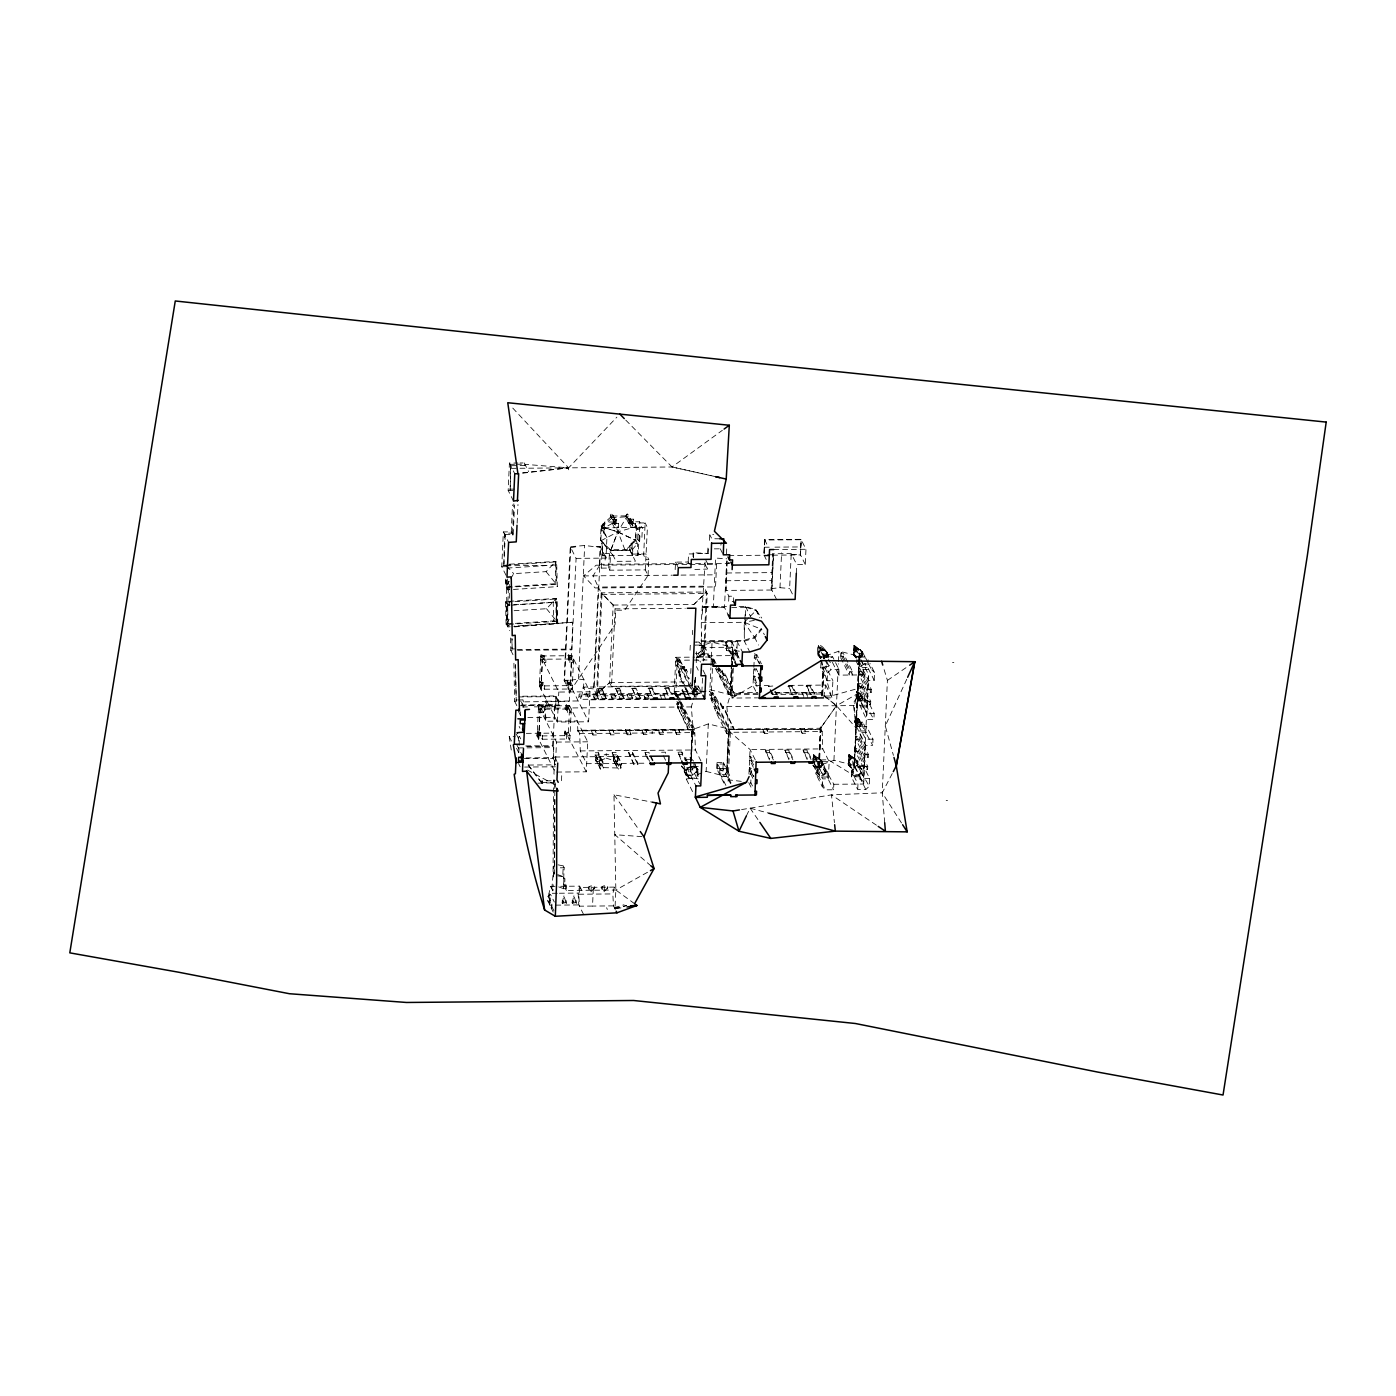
<?xml version="1.0" encoding="UTF-8"?>
<svg xmlns="http://www.w3.org/2000/svg" width="1396" height="1396" viewBox="0 0 1396 1396"><rect width="100%" height="100%" fill="white"/><g stroke="black" fill="none" stroke-linecap="round" stroke-linejoin="round"><path stroke-width="0.75" stroke-dasharray="5 3.75" d="M821.895 656.591L820.656 658.319C815.997 653.188 815.596 635.791 827.043 652.403L826.851 655.841L824.216 658.301L821.895 656.591L820.656 658.319L818.213 655.911L817.724 653.014L822.244 648.826L827.043 652.403L825.804 652.962L826.886 655.841L824.582 655.509L824.233 658.301L818.265 646.191M857.406 656.853L859.779 658.005L860.128 655.213L862.431 655.544L861.349 652.665L862.588 652.106L854.02 645.458L853.776 655.614L856.202 658.022L857.441 656.295L859.779 658.005L862.431 655.544L862.588 652.106L860.791 649.716L854.684 649.768C852.904 653.729 854.09 655.527 856.202 658.022L857.441 656.295M554.805 788.618L554.858 780.085L553.584 780.102L553.06 874.838L551.804 888.763L553.078 888.763L553.2 884.767M527.461 770.069L555.067 784.831L553.915 780.765M554.788 790.747L554.544 867.858L554.91 829.8M555.154 787.152L555.172 782.894M596.773 694.597L598.43 699.274L593.632 688.141L598.291 587.07L703.567 586.18L707.231 593.527L704.177 659.924L701.158 653.904L701.385 633.348M859.046 700.844L856.114 694.318L856.586 691.666L861.053 700.792L862.431 699.483L860.721 694.283L856.586 691.666L856.062 696.255L859.081 700.862L856.01 694.44M860.721 694.283L862.327 699.553L859.133 700.879L856.586 691.666L860.721 694.283L862.484 699.571L856.586 691.666L856.062 696.255L857.72 699.623L857.668 697.808M554.91 799.542L554.544 873.564M689.99 564.42L716.584 564.193L715.537 586.931L595.097 587.943L583.563 575.92L596.144 565.206L687.844 564.438M738.467 657.045L736.739 653.607L737.28 641.724L701.717 642.02M764.781 540.008L764.083 555.224L764.781 540.008L801.182 539.711L800.484 554.927L727.56 555.556M800.484 554.927L801.182 539.711M819.295 655.562L818.231 655.911L819.138 650.065L825.245 650.013L827.043 652.403L825.804 652.962M524.338 758.604L553.27 758.36L553.584 747.628L516.38 747.942M716.654 768.515L716.916 762.443L720.929 770.47L720.72 775.059L726.077 785.756M813.013 759.337L813.694 754.887L822.436 761.378L822.261 765.165L819.347 767.87L815.404 767.905L812.751 765.252M848.751 754.8L854.893 767.573L850.967 767.608L848.297 764.956L848.96 754.59L857.982 761.082L857.807 764.868L853.026 769.58L852.869 773.035L855.277 775.443L858.872 775.391M690.479 772.075L692.015 729.846L690.479 772.075L693.166 729.323L691.317 706.934L694.737 695.086L695.592 676.537M692.73 729.846L577.595 730.806L692.73 729.846L690.165 771.43M729.393 730.283L726.775 771.761L728.311 729.55L820.447 729.497M727.49 771.761L729.026 729.532M812.838 763.28L813.187 755.096M818.388 766.91L820.953 725.309L819.417 767.538L818.388 766.91L823.326 775.705L825.961 773.244L826.118 769.807L821.982 761.553L819.574 759.145L815.997 759.162L813.345 761.623L817.48 769.877L817.323 773.332L819.731 775.74L823.308 775.705L819.173 767.451L815.596 767.468L819.731 775.74M819.103 766.893L820.953 725.309M848.297 764.956L848.733 755.079M506.102 575.414L501.757 566.724L503.345 531.928L511.268 531.859L512.925 535.192M505.282 534.563L503.799 566.863L504.584 533.167L512.506 533.098L513.205 534.494L505.282 534.563L504.584 533.167M513.501 501.077L508.161 490.415L509.418 463.071L517.899 463.001M510.657 464.31L510.203 490.537L510.657 464.31L514.531 464.275M511.268 531.859L512.506 504.881M506.382 579.776L507.202 625.687L508.58 581.137M512.506 533.098L513.85 503.764M513.205 534.494L514.548 505.16M517.131 523.168L517.986 504.497M511.355 465.706L524.913 465.583L524.268 462.949L520.027 462.983M524.913 465.583L524.966 464.345L568.643 467.835L616.875 417.142M518.509 740.997L518.719 736.756M518.771 752.706L518.946 749.041M519.103 745.481L519.521 736.32M520.499 715.433L520.656 711.768M517.654 699.954L523.046 699.92L523.36 701.874L569.359 701.246L576.094 558.365L570.266 546.726L584.662 545.504L600.577 547.389M523.36 701.874L523.046 699.92M567.561 712.466L567.718 709.046L566.061 705.748L569.463 709.151L565.904 709.168L566.27 704.474L571.104 712.449L567.561 712.466L565.904 709.168L566.27 704.474L569.62 705.73L587.699 741.817L586.303 771.814L555.137 772.075L537.059 735.989L538.647 704.701L541.997 705.957L543.655 709.255L543.498 712.675L539.938 712.693L538.28 709.412L538.647 704.701L543.498 712.675M589.985 691.753L588.606 721.784L557.44 722.046L539.362 685.96L540.95 654.672L544.3 655.928L545.941 659.226L545.784 662.646L542.241 662.681L540.584 659.383L540.95 654.672L545.784 662.646M538.699 739.234L540.077 709.238L571.261 709.011L569.882 739.008L538.716 739.269L540.095 709.273M541.002 689.223L542.381 659.226L573.564 658.999L572.186 688.996L541.002 689.258L542.398 659.261M586.303 771.814L565.048 731.05L564.682 735.744L568.399 732.289L564.839 732.324L566.479 735.622L566.322 739.042L564.682 735.744L565.048 731.05L568.399 732.289L570.039 735.587L537.059 735.989L537.425 731.277L540.618 735.954L537.216 732.551L540.775 732.534L540.618 735.954L542.259 739.252L542.416 735.814L540.775 732.534L537.425 731.277L538.873 735.849M541.84 709.377L541.997 705.957L538.28 709.412L541.84 709.377L538.437 705.975L569.62 705.73L568.242 735.727L564.839 732.324M567.038 686.099L567.352 681.021L570.702 682.278L572.343 685.576L539.362 685.96L539.729 681.248L542.922 685.925L539.519 682.539L543.079 682.504L542.922 685.925L544.562 689.223L544.719 685.802L543.079 682.504L539.729 681.248L541.159 685.82M544.143 659.348L544.3 655.928L540.584 659.383L544.143 659.348L540.741 655.963L571.924 655.701L589.985 691.788L558.819 692.05L540.741 655.963M541.98 780.87L542.172 783.156L541.98 780.87L555.189 780.748M545.417 719.917L543.951 706.062L546.342 699.902M552.973 745.761L554.823 705.434L518.056 705.73M554.805 706.027L554.229 718.608L553.915 717.317L527.06 717.544M553.27 758.36L553.776 747.366M555.608 707.632L556.114 696.639L518.911 696.936M548.017 896.267L551.874 903.962L551.664 908.569L547.808 900.874L548.017 896.267L550.478 894.347L554.334 902.043M647.447 756.266L554.718 757.033L553.95 773.82L554.962 775.844M568.556 469.789L568.643 467.869L510.727 405.904M555.608 761.326L556.498 742.044L538.437 705.975M557.423 722.011L558.801 692.015M553.933 910.785L550.094 903.09L550.478 894.347M553.322 876.932L553.828 865.956L554.107 874.507M569.952 691.927L564.124 680.288L570.266 546.726M570.702 547.564L564.542 681.143L578.52 679.067L583.929 679.678L583.563 687.774L594.068 688.978L600.577 547.319M561.489 780.696L561.803 773.768M569.847 662.454L570.004 659.017L568.364 655.736L571.767 659.121L568.207 659.156L568.573 654.445L573.407 662.419L569.847 662.454L568.207 659.156L568.573 654.445L571.924 655.701L570.545 685.698L588.606 721.784M568.626 689.013L568.783 685.593L567.142 682.295L570.702 682.278L566.985 685.733L567.352 681.021L570.545 685.698L567.142 682.295M517.567 650.292L571.802 649.838L572.657 622.215L514.077 626.158M557.981 864.839L563.234 865.886L562.728 876.863L564.944 878.73L564.612 885.779L566.619 885.762L566.41 890.456L615.845 890.037L648.599 871.662M563.67 878.747L564.176 867.771L563.234 865.886M566.41 890.456L565.607 888.851L563.443 888.589L563.984 876.845L557.632 874.594M563.6 888.868L563.81 884.174L565.816 884.157L566.619 885.762M565.607 888.851L565.816 884.157M578.52 679.067L584.662 545.504M577.979 731.539L577.263 720.982L546.08 721.226M692.259 686.937L696.098 694.58L696.325 689.607L694.475 685.925L701.595 693.062L579.288 694.021L578.188 700.966L546.988 701.211L544.998 708.156L546.133 721.243M569.795 691.753L615.095 624.413L615.758 610.226L624.693 610.157L648.058 575.431L645.284 569.9L609.773 570.196L608.708 568.067L601.24 568.12L599.338 564.316L600.158 546.482L593.666 546.534M613.21 555.643L600.402 539.886L601.1 525.926L602.531 528.857L614.781 521.982L604.52 522.069L602.531 528.857M625.391 516.729L627.223 514.025L625.478 516.677L628.601 523.134L630.783 524.058L631.952 521.738L628.741 515.333L627.223 514.025L626.263 515.944L636.506 526.554L635.878 540.496L630.224 545.731L630.015 550.408L610.68 550.565L600.821 540.741L601.536 526.781L617.817 531.893L610.68 550.565L630.015 550.408L632.562 555.468L632.772 550.827L629.805 544.894L635.442 539.659L636.087 525.646L626.246 515.874L611.727 516.049L617.625 527.688M576.094 558.365L605.986 558.103L606.928 537.635L602.182 530.061L602.444 524.53L604.52 522.069M601.24 568.12L601.903 553.601L609.371 553.531L610.436 555.678L609.773 570.196M596.546 693.934L601.187 592.864L613.158 605.061L615.06 608.865L611.5 686.553L609.598 682.539L596.546 693.934L609.598 682.749L613.158 605.061L601.414 592.864L706.463 591.991L703.287 661.023M603.822 533.324L604.084 527.81L602.444 524.53M606.928 537.635L604.224 532.242L604.677 522.383M597.314 695.47L601.955 594.399L598.291 587.07M588.85 889.095L588.955 886.722L591.311 885.779L594.888 887.28L591.032 891.852L588.85 889.095L588.955 886.722M595.97 757.278L595.638 760.803L598.727 762.286L600.28 760.768L600.297 756.58L606.265 754.032L614.118 756.458L613.716 760.645L617.398 767.975L620.121 769.091L621.499 763.368L616.09 752.584L612.198 752.619L612.582 754.904L617.538 764.781L621.429 764.764L616.09 752.584M605.131 560.058L605.288 556.725M617.398 767.975L603.596 767.643L600.734 769.266L596.022 760.803L596.162 757.644M591.032 891.852L591.311 885.779M634.587 903.718L615.845 890.037L614.362 887.106L580.317 887.402L578.764 894.225L579.462 906.178L592.532 906.074L593.387 887.28M603.578 768.097L599.896 760.768L600.053 757.609M608.708 568.067L609.371 553.531M599.687 768.132L599.896 763.542L594.487 752.758L598.378 752.741L603.787 763.507L603.718 764.903L599.826 764.938L594.487 752.758M597.942 688.437L602.828 699.71L597.436 688.943L601.833 688.403L606.719 699.675L601.327 688.909L597.436 688.943M603.229 692.748L603.299 691.352M594.487 889.043L594.591 886.687M612.547 519.347L614.641 523.535L614.449 527.705L612.163 523.151L612.547 519.347L616.439 519.312L618.533 523.5L618.341 527.671L616.055 523.116L616.439 519.312M600.106 760.68L606.091 758.133L606.265 754.032M601.973 888.973L602.077 886.617L604.416 885.657L608.01 887.158L604.136 891.747L601.973 888.973L602.077 886.617M604.136 891.747L604.416 885.657M617.573 757.086L617.992 760.611L616.439 762.146L613.35 760.663L613.682 757.121M607.592 888.938L607.714 886.565M607.33 909.459L606.614 907.732M617.538 764.781L612.198 752.619M621.29 767.94L617.608 760.611L617.817 756.074M615.653 688.28L620.539 699.571L615.653 688.28L619.545 688.263L624.431 699.536L619.039 688.752L615.147 688.786M620.766 692.241L620.819 690.846L616.927 690.88M630.015 550.408L629.805 544.894M629.474 519.207L631.568 523.395L631.376 527.566L629.09 523.011L629.474 519.207L633.365 519.172L635.459 523.36L635.267 527.548L632.981 522.976L633.365 519.172M620.976 907.906L614.973 908.813L615.845 890.037L613.978 794.76L652.351 802.194M627.083 733.162L625.443 729.881L627.17 734.75L631.062 734.715L629.317 729.846L631.062 734.715M627.013 695.644L627.066 694.388L628.654 698.925M637.693 539.571L637.885 533.865L639.892 536.029L639.63 541.596L637.623 539.432L639.63 541.596M601.903 553.601L602.967 555.73L637.972 555.434L640.101 522.959L639.508 521.772L629.264 521.86L626.246 515.874L630.783 524.058M641.916 537.338L642.369 527.479M634.011 764.676L628.671 752.514L632.562 752.479L637.955 763.263L637.902 764.642L634.011 764.676L628.671 752.514M632.126 688.176L637.012 699.466L632.126 688.176L636.018 688.158L640.886 699.431L635.494 688.647L631.603 688.682M632.632 554.09L646.016 553.968L648.878 559.674L645.929 559.691L643.661 555.172L645.144 522.924L640.101 522.959M645.284 569.9L647.412 527.444L645.144 522.924L639.176 529.119M648.058 575.431L648.791 559.499M652.106 733.703L652.211 731.417M661.599 698.785L659.942 694.109M663.833 694.074L665.473 698.75M675.175 569.655L675.524 562.117L688.176 562.012L690.95 567.544M687.827 727.316L687.984 729.323L677.706 707.109L687.827 727.316L692.992 727.281L675.769 692.905L674.39 692.905L674.32 694.458L700.809 694.231M678.613 700.251L674.233 691.526L675.821 657.289L694.65 657.132M676.798 665.403L677.706 663.85L676.798 665.403L680.131 672.052L678.316 672.069L678.386 670.534L680.201 670.516L680.131 672.052M677.339 658.895L679.137 662.489L680.742 662.472L678.945 658.877L677.339 658.895L675.647 695.801L677.252 695.784L677.322 694.458L680.184 700.181M676.397 693.969L676.327 695.243L682.47 695.191M676.798 704.736L676.868 703.2L678.7 703.183L678.613 704.718L676.798 704.736L678.753 708.645L677.636 708.662M678.945 658.877L691.317 685.017M679.137 662.489L680.777 661.669L684.11 668.318L682.504 668.335L679.171 661.687M679.154 675.996L679.224 674.46L680.341 674.442L680.271 675.996L679.154 675.996L683.743 685.174M678.753 708.645L676.868 703.2M680.218 695.208L680.271 693.934M681.143 702.101L694.527 728.834L694.301 733.807L692.94 734.279L682.592 713.618L678.247 701.874M682.504 668.335L682.592 666.573L684.197 666.573L686.151 670.481L684.546 670.499L682.592 666.573M688.176 562.012L688.56 553.95L693.725 553.898L693.131 552.729L708.138 553.462L693.568 553.584L693.376 557.475L693.638 553.566M694.301 733.807L684.18 713.6L679.852 701.856M684.11 668.318L684.197 666.573M684.546 670.499L686.204 669.399L688.961 674.914M686.151 670.481L686.204 669.399M690.06 650.239L690.27 645.458L692.102 643.8M692.538 791.602L686.221 778.968L686.204 770.086L686.745 767.538L694.754 766.683L698.087 769.981L694.423 762.67M690.741 673.448L691.037 666.974M692.521 634.604L692.713 630.294M694.091 693.829L694.842 677.235M696.238 662.699L696.395 651.705M702.275 614.17L702.607 606.806L728.346 606.597M701.281 622.651L744.173 622.302L761.675 629.352L754.87 637.885L744.365 641.2L701.473 641.567L701.281 622.651L705.277 558.993L707.667 563.74L707.423 569.062L693.009 569.498M698.017 771.569L697.965 776.525L697.319 768.463L694.527 766.177L690.392 766.666M721.47 776.577L726.548 776.525L728.729 728.991L726.88 706.638L730.317 694.789L732.499 647.273L712.065 642.16L702.991 645.406L702.694 651.6L699.588 655.998L696.482 657.115L698.349 660.832M707.702 552.607L707.912 548.052M702.502 678.229L701.804 693.271L694.632 686.274M708.138 553.462L708.348 548.907M709.482 540.374L709.744 534.633L713.722 534.598M702.607 606.806L713.339 606.719L715.572 558.051L726.723 558.801M697.04 774.658L706.132 771.412L708.313 723.896L728.747 729.026L820.516 728.258L836.448 705.713L857.65 693.707L854.247 705.573L856.08 727.927L836.448 705.713L822.07 694.004L770.871 694.458M712.449 668.475L711.21 695.47L718.137 713.286L728.503 733.964L726.653 733.493L716.549 713.304L709.622 695.487L709.674 694.161L712.675 694.161L718.643 704.404L720.476 704.404L722.43 708.313L723.547 708.295L733.912 728.974L723.617 706.76L722.5 706.777L720.545 702.851L718.713 702.869L715.38 696.22L712.745 692.625L711.367 692.625L728.572 727.002L733.738 726.967M755.271 759.895L750.071 749.512L730.387 732.289L709.814 691.229L710.896 667.689M710.983 665.909L712.065 642.16M712.553 666.328L712.92 658.615L711.332 658.633L713.129 662.228M712.675 694.161L712.745 692.625M714.159 661.442L714.229 659.907L675.908 660.256L677.706 663.85M714.473 697.756L714.543 696.22M715.31 697.756L715.38 696.22M718.643 704.404L718.713 702.869M723.931 675.594L722.029 670.132L718.539 670.237L718.591 669.155L720.196 669.138L720.127 671.703L721.959 671.685L723.931 675.594L725.048 675.594L735.151 695.784L729.986 695.836L716.602 669.103M726.496 553.915L726.74 548.75L728.258 551.769M726.618 560.93L724.489 607.469L728.084 614.659M720.476 704.404L720.545 702.851M721.959 671.685L722.029 670.132M722.43 708.313L722.5 706.777M732.324 666.555L732.987 652.037L726.461 650.414L725.693 642.265L731.993 642.212L739.409 657.01M707.667 563.74L729.113 563.565L729.305 559.063M725.048 675.594L725.117 674.041L724 674.059M723.547 708.295L723.617 706.76M726.461 650.414L726.67 645.807L733.86 660.186M728.869 596.232L728.642 601.449L733.511 601.414L733.755 596.197L728.869 596.232L725.955 590.403L726.74 562.85M716.968 762.495L723.215 762.39L722.936 768.463L730.544 783.645M726.653 733.493L726.88 728.538L709.674 694.161M718.469 668.37L728.712 689.362L728.485 694.336L715.084 667.602M732.987 652.037L731.958 651.409L733.93 655.16L735.238 655.3L731.713 648.285L731.993 642.212M732.237 668.632L731.085 693.515L731.853 668.824M728.119 781.271L730.387 732.289L822.157 731.539L822.768 748.902L829.154 761.658L828.369 778.828L822.61 778.881L816.224 766.107L821.947 766.072L828.369 778.863M733.336 668.021L731.958 698.07L757.574 697.86M733.738 659.436L734.209 649.088M723.215 762.39L729.707 775.373L729.497 779.963L731.364 783.68M735.238 655.3L735.448 650.711L739.165 658.144M744.277 632.981L745.935 607.295L728.764 607.435M744.906 619.562L745.167 613.821M748.937 774.047L750.071 749.512L822.768 748.902M753.753 669.33L753.002 685.68L757.33 694.336M753.857 667.271L754.416 655.003M752.828 778.305L749.303 771.255L749.478 767.521L751.432 768.533L751.257 772.267L754.102 777.921M753.334 767.311L749.809 760.262L749.984 756.527L751.938 757.539L753.823 761.309M757.051 686.57L753.526 679.52L753.7 675.786L755.655 676.798M750.734 783.662L750.908 779.928M753.665 765.043L751.763 761.274L751.938 757.539M759.354 663.798L756.51 658.144L756.684 654.41L761.413 663.833M776.612 599.565L771.133 588.606L772.738 553.758L791.235 553.601L796.715 564.56L805.283 564.49L805.981 549.274L800.99 539.327L764.589 539.624L763.891 554.84L766.195 559.447M771.831 590.019L773.436 555.172L771.831 590.019L725.955 590.403L727.351 560.058L729.113 563.565M771.133 588.606L779.98 587.716L781.586 552.868M792.37 593.928L789.63 588.449L791.235 553.601M796.313 573.267L796.715 564.56M805.283 564.49L800.292 554.526L800.99 539.327M818.213 655.911L818.283 645.947M822.261 765.165L813.694 754.887M824.582 655.509L826.886 655.841L818.737 645.755L824.617 649.978L828.718 658.231M825.682 697.878L832.086 697.826L832.889 680.672L827.13 680.725L820.743 667.951L821.005 662.123M820.848 657.429L818.37 652.473L822.244 648.826M833.831 784.273L863.688 784.029L854.352 765.392L833.936 760.297L822.471 764.38L833.831 784.273L833.534 789.787L825.455 789.839L822.261 786.646L815.857 773.89L818.073 767.259L821.982 766.072M818.702 767.538L820.237 725.309M821.982 696.203L823.308 667.096M823.71 658.877L823.57 654.096L824.6 654.724L824.408 658.86M822.785 694.126L824.041 667.166M825.961 773.244L821.825 765.008L821.982 761.553M827.409 656.94L827.479 655.23L838.961 651.147L859.378 656.242M822.261 786.646L822.61 778.881M827.13 680.725L827.479 672.942L824.757 667.463M825.647 770.801L825.56 772.529L822.925 774.989L819.347 775.007L816.922 772.599M827.409 771.517L827.147 777.014L833.534 789.787M833.936 760.297L838.385 663.728M838.473 661.634L838.961 651.147M866.846 715.415L868.713 674.879L838.856 675.123L839.066 669.626L832.679 656.853L824.6 656.923L829.207 658.057L832.679 656.853M840.27 656.905L841.387 652.578L840.409 653.782L849.483 671.895L849.344 675.036L840.27 656.905L841.387 652.578L843.568 653.747L852.642 671.877L852.502 675.001L843.428 656.888L843.568 653.747M848.733 764.781L848.89 761.326L851.525 758.883L855.12 758.848L861.664 769.51L861.507 772.965L858.854 775.408L854.736 767.137L851.159 767.189L848.733 764.781L852.869 773.035M853.829 645.65L853.759 655.614L854.841 655.265M857.807 764.868L849.257 754.59M853.951 652.176L853.776 655.614L853.288 652.735L857.79 648.529L860.163 649.681L857.772 649.088L853.951 652.176L856.394 657.132M860.128 655.213L862.431 655.544L854.282 645.458M851.577 771.325L851.333 776.822L857.72 789.578L865.799 789.508L869.307 786.262L869.656 778.479L863.269 765.723L857.545 765.776L861.332 768.777L861.175 772.232L858.523 774.693L854.945 774.71L852.537 772.302L852.607 770.575L851.577 771.325L857.964 784.081L857.72 789.578M867.684 662.053L864.944 656.591L856.847 656.661L856.603 662.158L862.99 674.914L863.252 669.417L858.68 660.308M858.784 661.53L859.884 653.084L854.23 767.905L858.68 663.641M854.23 767.905L859.168 653.084M861.507 772.965L857.371 764.711L857.528 761.256M859.762 726.566L861.14 725.274L858.313 718.8L861.332 723.529L859.57 720.074L855.399 717.387L854.858 721.907L858.034 723.145L859.762 726.566L861.227 723.46L858.313 718.8L855.399 717.387L854.753 721.784L856.411 725.274L854.98 719.987L858.313 718.8L861.384 723.425L859.796 726.548L855.399 717.387L854.753 721.784M861.175 756.562L861.315 753.508M861.716 744.504L861.856 741.468M864.159 691.648L864.299 688.594M864.7 679.59L864.839 676.554M864.979 726.601L864.77 730.963L872.709 745.324L865.468 745.394L859.081 732.638L858.749 731.015L864.77 730.963L862.554 726.548L862.763 722.186L864.979 726.601L866.602 726.426L872.989 739.182L872.709 745.324M868.138 659.785L867.789 667.567L874.175 680.323L868.452 680.375L862.065 667.62L861.768 665.543L866.201 663.065M868.347 676.484L863.513 781.359L828.194 759.756L815.473 760.087M863.688 784.029L865.555 743.492M867.614 769.44L867.754 766.387L858.68 748.256L854.753 748.622L855.277 751.327L864.351 769.458L867.614 769.44L858.54 751.31L858.68 748.256L854.753 748.622M868.172 757.382L868.312 754.329L859.238 736.216L855.312 736.565L855.835 739.287L864.909 757.4L868.172 757.382L859.098 739.252L859.238 736.216L855.312 736.565M870.598 704.509L870.738 701.473L861.664 683.342L857.737 683.708L858.261 686.413L867.335 704.544L870.598 704.509L861.524 686.396L861.664 683.342M871.156 692.468L871.296 689.415L862.222 671.284L858.296 671.65L858.819 674.373L867.893 692.486L871.156 692.468L862.082 674.338L862.222 671.284M874.175 680.323L874.524 672.54L869.97 663.432M857.929 696.499L857.72 700.862L866.654 719.655L873.896 719.603L874.175 713.443L867.789 700.687L860.128 700.914M884.698 822.698L882.237 792.806L887.402 680.41L883.354 667.026M953.852 662.489L952.543 662.454M693.707 693.079L694.021 686.553M695.156 677.828L694.807 693.812L579.672 694.772M695.784 653.52L698.297 653.503L699.85 656.504L703.462 653.136L701.944 650.117L702.171 645.371L698.838 642.073L695.557 642.09L698.82 642.038L703.689 648.39L703.462 653.119L699.815 656.504L696.552 656.521M758.115 693.289L730.37 693.515L731.347 664.461M731.452 662.297L731.958 651.409M731.958 666.642L732.673 651.409M821.616 695.452L822.959 667.148M823.378 658.441L823.57 654.096M822.331 695.452L823.675 667.148M824.076 658.441L824.286 654.078M859.587 659.418L853.916 767.277M859.692 657.307L859.884 653.084M562.117 902.95L563.914 895.918L566.357 903.526L562.117 902.95L563.618 901.956L563.914 895.918M566.357 903.526L566.165 900.577M572.098 902.863L573.896 895.831L576.339 903.456L572.098 902.863L573.599 901.886L573.896 895.831M576.339 903.456L576.147 900.49M693.009 556.62L693.219 552.729M556.114 696.639L555.451 706.69L530.672 706.882M819.347 775.007L819.068 777.083L825.455 789.839M594.696 698.227L594.539 699.309L592.881 694.632L594.696 698.227L598.57 698.192M612.408 698.087L612.251 699.169L610.593 694.493L612.408 698.087L616.282 698.052L616.142 699.134L614.484 694.458L616.282 698.052M632.754 697.948L632.597 699.03L630.957 694.353L632.754 697.948L628.863 697.983M645.301 697.843L645.161 698.925L643.504 694.248L645.301 697.843L649.192 697.808L649.035 698.89L647.395 694.213L649.192 697.808M649.192 698.75L581.242 699.326L583.214 687.094L678.805 686.291M696.709 696.325L698.349 686.134L694.004 686.169M823.727 697.302L825.699 685.07L787.222 685.401M722.535 553.322L720.266 548.803L721.296 542.608M629.264 521.86L638.024 529.555L639.508 521.772M700.338 645.057L695.435 645.109L704.23 645.825L703.689 648.39L702.171 645.371L701.944 650.135L698.297 653.503L701.944 650.117M563.443 888.589L557.091 886.32L550.6 886.373L549.012 893.318L549.745 905.184L554.387 914.432M583.615 914.502L578.834 904.922L578.101 893.074L579.689 886.146L559.133 886.303M615.27 909.407L613.507 905.882L612.809 893.929L614.362 887.106M735.151 695.784L725.117 674.041M547.058 701.228L545.051 708.156L691.317 706.934M824.233 658.301L824.966 655.893M860.529 655.614L859.779 658.005L853.811 645.894M610.314 515.473L611.256 517.776L611.029 514.147L612.582 514.513L616.753 523.238L614.467 524.198L610.314 515.473L611.029 514.147L613.525 516.817L612.582 514.513M610.663 550.565L617.817 531.893L626.717 516.782L627.572 517.654L628.741 515.333M906.754 679.224L885.308 725.937L893.405 755.358M749.984 774.745L751.746 770.993M746.406 815.857L750.123 808.179L768.83 813.205M628.601 523.134L629.753 520.83L626.542 514.409M901.502 822.977L882.237 792.806L892.271 773.559M853.41 772.843L851.333 776.822L859.413 776.752L862.903 773.506L863.269 765.723L859.796 766.91M856.516 697.686L853.2 703.479L855.469 720.441M509.348 564.228L555.905 561.401L556.463 584.331L505.684 587.419L509.68 580.527M510.692 578.799L513.693 573.634L546.098 571.645L555.905 561.401M506.085 624.483L505.526 601.554L556.306 598.465L556.864 621.395L506.085 624.483L509.086 619.318M599.739 565.206L593.073 575.902L598.71 587.908M701.054 640.712L743.946 640.363L754.451 637.03L761.239 628.497L764.362 634.744M632.283 549.85L637.379 543.498L635.442 539.659M514.112 610.698L546.517 608.726L556.306 598.465M599.896 760.768L596.86 761.937L600.734 769.266M613.35 760.663L614.572 761.78L617.608 760.611M748.657 617.852L744.173 622.302L744.365 641.2M750.158 616.369L756.143 610.453L760.942 617.189M613.158 605.061L693.917 604.398L706.463 591.991M859.43 693.044L862.484 697.721L859.43 693.044L857.545 693.062L856.149 694.353L857.545 693.062L859.203 696.499L857.79 697.756L859.255 696.482L856.586 691.666L860.669 696.081L859.29 697.389L856.062 696.255M616.264 761.78L617.992 760.611M651.653 695.731L648.564 688.054L652.456 688.019L655.754 694.597M648.058 688.542L652.456 688.019M668.091 695.592L665.002 687.914L668.893 687.879L672.191 694.458M664.496 688.403L668.893 687.879M693.917 604.398L706.463 592.218M860.669 696.081L859.29 697.389L861.018 700.809M611.256 517.776L626.717 516.782M601.048 526.048L611.797 516.049M601.467 526.903L613.525 516.817M539.362 685.96L543.079 682.504M568.207 659.156L571.924 655.701M537.059 735.989L540.775 732.534M565.904 709.168L569.62 705.73M827.043 652.403L825.245 650.013M824.757 666.59L828.351 666.555L830.986 664.095L828.509 659.139M827.479 672.942L830.986 669.696L839.066 669.626M857.877 663.868L860.302 666.293L863.88 666.258L866.532 663.798M812.926 761.466L815.822 758.761L819.766 758.726M854.841 722.692L855.818 721.784M854.98 719.987L856.62 723.46L860.023 722.221M819.19 767.451L821.825 765.008M817.48 769.877L820.115 767.416L823.71 767.399L826.118 769.807M848.471 761.169L851.385 758.464L855.312 758.429M854.736 767.154L857.371 764.711M601.519 526.85L617.817 531.893L635.878 540.496L625.164 550.443L612.233 516.904M694.178 767.381L690.531 770.767L685.611 770.801L682.295 767.486M682.504 762.792L684.668 767.119L684.476 771.866L685.942 774.85L689.275 778.165L694.213 778.13L697.878 774.745L693.393 765.793L689.746 769.196L694.213 778.13L698.105 778.881M858.034 723.145L859.447 721.872L855.399 717.387L857.825 726.566L854.858 721.907L856.149 723.163M857.859 697.738L859.273 696.482M857.825 698.681L857.092 697.232L863.95 696.447L866.148 700.862L865.956 705.224L873.896 719.603M862.763 722.186L856.743 722.221L856.533 726.601L866.602 726.426L866.323 732.568L859.081 732.638M856.638 723.425L858.104 722.203L855.399 717.387L859.57 720.074M792.09 694.772L788.408 685.89L792.3 685.855L796.837 694.911M787.85 686.291L792.3 685.855M810.291 694.615L806.609 685.733L810.5 685.698L815.02 694.754M806.05 686.151L810.5 685.698M511.233 468.341L672.034 466.979L722.36 430.317M887.402 680.41L907.941 666.381M864.944 656.591L858.697 657.813L856.847 656.661M600.891 540.775L617.817 531.893M861.349 652.665L862.588 652.106L860.128 649.681L856.568 649.716L854.02 645.458L860.704 657.97M615.793 520.935L613.525 521.895L614.467 524.198M693.079 766.701L691.421 767.294L699.797 784.046M694.737 695.086L706.097 691.02M708.313 723.896L693.166 729.323L578.031 730.265L579.672 733.546L580.282 750.926L586.669 763.682L647.5 763.176M696.482 657.115L703.305 656.469M694.946 690.095L696.325 689.607M614.397 907.662L624.047 904.765M614.694 908.255L626.595 905.707M614.973 908.813L626.438 905.376M618.69 533.673L617.8 531.893L636.506 526.554M824.774 696.081L831.126 695.923L867.911 685.785M686.221 778.968L694.231 778.113M522.628 472.843L568.643 467.835L522.156 473.209M754.329 620.365L744.173 622.302L754.87 637.885M741.573 809.575L831.475 794.865L882.237 792.806M570.685 547.651L576.757 546.674M511.494 605.201L556.638 602.165L556.655 623.297M507.655 625.652L509.174 625.548L507.219 625.705L509.715 630.678M514.461 626.891L572.657 622.215M510.535 637.955L510.762 650.239L513.379 650.065M505.631 565.136L555.242 561.96L556.725 564.909L557.336 586.634L507.725 589.81L506.259 586.861L506.067 580.352M507.114 568.085L556.725 564.909M506.259 586.861L555.87 583.685L557.336 586.634M506.12 602.2L555.73 599.024L557.213 601.973L557.754 623.698L508.214 626.874L506.748 623.925L506.12 602.2L507.603 605.149L508.214 626.874M507.603 605.149L510.203 604.974M513.693 604.747L557.213 601.973M506.748 623.925L513.205 623.506M515.368 623.366L556.358 620.749L557.824 623.698M693.603 761.047L690.305 757.801L685.419 757.819L688.333 763.734M824.809 650.414L821.005 650.03L818.475 645.755L830.986 669.696M516.468 464.257L524.215 464.205M509.505 489.141L514.531 489.106M508.161 490.415L513.17 490.362M612.163 523.151L616.055 523.116M629.09 523.011L632.981 522.976M614.641 523.535L618.533 523.5M631.568 523.395L635.459 523.36M604.084 527.81L647.412 527.444M764.24 547.232L772.808 547.162M774.937 547.145L800.641 546.935M714.298 548.855L720.266 548.803M773.855 549.553L805.981 549.274M640.834 554.613L638.024 554.038L643.661 555.172M767.625 554.805L773.227 554.753M791.741 554.613L800.292 554.526M764.415 555.887L770.016 555.852M599.338 564.316L704.614 563.443L707.423 569.062M503.101 565.467L507.725 565.432M505.98 565.764L548.593 565.415M501.757 566.724L506.155 566.689M726.758 572.988L772.634 572.604M583.563 575.92L672.366 575.187M681.021 575.1L715.677 574.82M725.885 580.753L771.761 580.37M601.955 594.399L707.231 593.527M739.077 606.492L745.499 606.44L755.707 609.598L761.727 618.027M703.043 607.644L724.489 607.469L713.339 606.719M615.06 608.865L685.209 608.324M511.861 638.356L512.035 648.931L514.705 648.913M701.211 647.5L736.844 647.203M517.201 649.541L571.418 649.088M725.414 648.337L731.713 648.285M701.158 653.904L708.278 653.834L708.191 655.806L731.574 655.614L731.661 653.642L736.739 653.607M696.744 657.115L711.384 656.993L731.958 698.07L753.002 685.68L772.25 685.523M820.743 667.951L826.449 667.916L832.889 680.672M862.065 667.62L867.789 667.567L864.543 663.641M863.252 669.417L871.331 669.347L874.524 672.54M858.296 671.65L861.559 671.633M849.483 671.895L852.642 671.877M858.819 674.373L862.082 674.338M564.124 680.288L570.615 680.236M609.598 682.539L688.228 681.876M857.737 683.708L861 683.674M611.5 686.343L679.52 685.802M772.791 686.012L768.341 686.466L772.232 686.431M858.261 686.413L861.524 686.396M599.233 691.02L603.107 690.985M871.296 689.415L868.033 689.45L858.959 671.319M674.233 691.526L709.814 691.229M730.003 692.782L757.749 692.538M774.815 692.399L822.139 692.73L770.924 693.184M522.715 696.22L555.765 695.958L560.32 705.05L527.444 705.312M651.67 695.452L579.602 696.046L581.242 699.326M659.889 695.383L668.108 695.313M758.063 694.562L730.3 694.754L709.883 689.676M709.622 695.487L711.21 695.47M602.898 698.314L606.789 698.279M620.609 698.175L624.483 698.14M637.065 698.07L640.956 698.035M857.912 696.656L863.95 696.447M648.25 699.361L589.601 699.85L583.214 687.094M711.419 699.082L713.024 699.064M513.92 663.24L514.601 701.211L520.708 701.176M711.384 699.885L712.99 699.885M857.057 698.768L862.379 698.646L861.646 697.197M857.72 700.862L867.789 700.687L867.492 706.847L860.25 706.9M870.738 701.473L867.492 701.49L858.4 683.377M521.423 705.015L554.491 704.753L555.625 707.022M522.401 706.952L528.595 706.9M680.759 706.865L682.347 706.847M714.717 706.551L716.322 706.533M859.936 705.277L865.956 705.224L863.112 697.18M726.88 706.638L854.247 705.573M680.672 708.627L682.278 708.61M714.63 708.313L716.235 708.295M682.627 712.536L684.232 712.518M716.602 712.222L718.19 712.204M682.592 713.618L684.18 713.6M716.549 713.304L718.137 713.286M874.175 713.443L866.933 713.513L860.547 700.757M861.925 722.901L855.905 722.954L857.877 726.583L856.603 725.309M856.638 724.402L861.192 724.367L860.46 722.919M856.551 726.426L861.89 726.391M820.464 729.532L728.311 729.55M526.327 733.354L553.182 733.127L552.938 746.371L524.826 746.616M579.672 733.546L694.807 732.586L695.417 749.966L700.897 760.907M593.003 734.994L591.258 730.125L593.003 734.994L596.877 734.977L595.15 730.108L596.877 734.977M610.715 734.854L608.97 729.986L610.715 734.854L614.589 734.82L612.861 729.951L614.589 734.82M643.608 734.61L641.881 729.742L643.608 734.61L647.5 734.575L645.755 729.707L647.5 734.575M660.064 734.471L658.319 729.602L660.064 734.471L663.938 734.436L662.21 729.567L663.938 734.436M676.502 734.331L674.757 729.462L676.502 734.331L680.393 734.296L678.648 729.427L680.393 734.296M764.45 733.598L762.705 728.729L764.45 733.598L768.324 733.563L766.596 728.695L768.324 733.563M802.159 733.284L800.414 728.415L802.159 733.284L806.033 733.249L804.305 728.38L806.033 733.249M511.25 750.001L509.226 736.565L515.124 736.512M855.835 739.287L859.098 739.252M872.989 739.182L865.747 739.234L856.743 722.221M556.515 742.079L587.699 741.817M525.751 745.918L552.607 745.691L553.741 747.977M580.282 750.926L695.417 749.966M769.458 759.913L765.409 750.298L769.283 750.263L773.524 758.726M788.967 759.756L784.918 750.123L788.81 750.088L793.05 758.569M807.167 759.599L803.119 749.984L806.993 749.949L811.233 758.412M645.109 752.374L649 752.339L649.384 754.625L645.493 754.66L645.109 752.374L649.611 761.361M661.547 752.235L665.438 752.2L665.822 754.486M680.847 759.337L678.002 752.095L681.876 752.06L686.378 761.047M855.277 751.327L858.54 751.31M765.828 752.671L769.72 752.636L773.349 759.878M785.337 752.496L789.229 752.479L792.858 759.721M803.538 752.357L807.429 752.322L811.059 759.564M594.888 755.062L598.762 755.027L603.718 764.903M612.582 754.904L616.474 754.87M629.055 754.8L632.946 754.765L637.902 764.642M678.386 754.381L682.26 754.364L685.558 760.942M868.312 754.329L865.049 754.364L855.975 736.233M526.065 757.906L552.921 757.679L554.788 761.378M599.861 757.243L595.603 757.278M686.151 759.372L691.055 759.319M814.182 761.78L829.154 761.658M541.7 782.894L527.356 763.577L528.107 765.06L555.468 764.834L554.456 762.827M524.599 767.05L555.434 766.788M698.244 766.648L689.851 766.718L686.204 770.103L684.686 767.085L684.459 771.848L687.792 775.164L692.713 775.146L696.342 771.744L692.713 775.112L687.792 775.146L684.476 771.831M867.754 766.387L864.49 766.404L855.416 748.291M861.664 769.51L859.238 767.102L855.661 767.119L851.525 758.883M540.967 781.411L542.241 781.394M869.656 778.479L863.932 778.532L857.545 765.776M541.892 782.633L553.898 782.528M537.826 783.191L554.927 782.79L553.584 780.102M560.32 867.806L564.176 867.771M552.362 889.898L553.636 889.898M557.336 893.248L549.012 893.318L549.745 905.184L578.834 904.922M559.412 893.231L578.101 893.074M578.764 894.225L612.809 893.929M613.507 905.882L592.532 906.074M600.402 539.886L610.244 549.71L629.596 549.57M722.919 768.498L716.637 768.515L725.17 785.547M689.729 769.213L684.808 769.213L689.275 778.165M719.812 538.786L711.803 538.734L709.744 534.633M946.191 800.397L947.518 800.432M641.916 836.623L614.868 834.703L650.798 865.764M779.98 587.716L789.63 588.449M739.374 651.182L734.139 650.553L737.908 658.074M729.707 775.373L728.398 775.216L726.758 771.936L720.929 770.47M741.293 781.359L728.189 779.806L730.073 783.575M557.475 875.816L563.984 876.845L564.944 878.73M639.892 536.029L637.885 533.865M625.774 420.126L672.034 466.979L715.572 476.664M672.034 466.979L713.722 476.28M822.227 649.384L824.617 649.978M728.712 689.362L730.544 689.816L720.196 669.138M706.132 771.412L726.548 776.525M745.935 607.295L756.143 610.453M606.091 758.133L613.926 760.576L617.416 767.538M573.599 901.886L576.042 902.828M563.618 901.956L566.061 902.915M629.753 520.83L631.952 521.738M617.817 531.893L635.861 540.549M756.51 658.144L754.555 657.132L757.208 662.419M755.986 669.539L754.032 668.527L755.794 672.034M753.526 679.52L755.48 680.533L757.365 684.302M749.809 760.262L751.763 761.274M749.303 771.255L751.257 772.267M841.247 655.719L843.428 656.888M818.073 767.259L816.224 766.107L815.857 773.89L819.068 777.083L827.147 777.014L823.919 773.087M876.409 825.176L831.475 794.865L834.424 822.593M861.175 772.232L869.307 786.262M849.449 754.782L857.982 761.082M813.903 755.079L822.436 761.378M854.457 645.633L862.588 652.106M825.28 696.621L836.448 705.713L820.499 728.223L822.157 731.539M822.541 762.652L820.499 760.995L818.963 761.535L821.546 766.683M547.808 900.874L550.094 903.09M693.236 763.682L696.587 767.015M856.01 696.97L856.917 697.86M694.754 766.683L698.07 769.999M685.994 774.85L689.31 778.165L685.994 774.85L681.475 765.88L684.808 769.231M861.158 696.464L862.414 697.738M506.539 566.008L513.693 573.634M505.526 601.554L509.819 606.126M602.182 530.061L604.224 532.242M613.716 760.645L618.445 769.109M596.022 760.803L597.069 761.937M546.098 571.645L556.463 584.331M546.517 608.726L556.864 621.395M528.107 765.06L543.044 784.639M854.404 655.649L856.202 658.022L853.986 646.069M818.859 655.946L820.656 658.319L818.44 646.365M613.978 794.76L639.002 829.765M750.123 808.179L758.656 820.621M848.96 754.59L851.385 758.464M813.414 754.887L815.822 758.761M859.447 721.872L861.227 725.239M868.591 663.885L871.331 669.347M862.554 652.106L865.031 657.045M860.128 649.681L864.281 657.97M861.245 659.959L868.713 674.879M860.582 659.662L863.88 666.258M857.004 659.68L860.302 666.293M857.563 695.627L866.899 714.263M832.435 662.367L838.856 675.123M827.008 652.403L829.486 657.341M827.479 655.23L828.125 656.504M772.738 553.758L773.768 555.817M825.036 659.959L828.351 666.555M764.589 539.624L767.643 545.749M856.167 725.99L865.503 744.626M825.699 685.07L832.086 697.826M855.12 758.848L859.238 767.102M865.799 789.508L858.523 774.693M848.89 761.326L853.026 769.58M851.141 767.189L855.294 775.443M809.942 686.117L814.182 694.58M806.609 685.733L811.146 694.789M807.726 696.482L805.928 692.887L807.569 697.564M803.852 696.517L802.037 692.922L803.695 697.599M755.707 609.598L759.738 617.643M791.741 686.256L795.982 694.737M788.408 685.89L792.945 694.946M745.499 606.44L750.437 616.282M819.574 759.145L823.71 767.399M815.997 759.162L820.115 767.416M754.451 637.03L758.482 645.074M813.187 765.078L817.323 773.332M775.513 691.456L777.328 695.068M774.763 691.509L776.473 694.894M754.73 653.398L760.017 663.973M803.119 749.984L807.359 758.447M770.714 689.676L773.436 695.103M770.034 689.851L772.581 694.929M743.946 640.363L749.774 651.984M755.969 668.3L757.731 671.825M737.053 641.27L742.463 652.054M753.7 675.786L757.225 682.819M784.918 750.123L789.159 758.586M725.693 642.265L735.884 662.611M675.524 562.117L678.282 567.649M765.409 750.298L769.65 758.761M718.19 666.311L720.144 670.22M714.229 659.907L716.026 663.501M712.92 658.615L714.735 662.21M704.23 645.825L714.141 665.683M702.991 645.406L710.529 660.465M636.087 525.646L638.024 529.555M749.984 756.527L753.508 763.56M695.958 653.136L700.478 662.14M703.008 670.132L705.8 675.716M749.478 767.521L753.892 776.333M696.43 666.555L698.262 670.237M750.716 782.441L752.479 785.948M748.78 782.65L752.304 789.7M613.315 516.764L616.753 523.238M698.349 686.134L701.996 693.428M629.596 549.553L635.424 561.192L616.072 561.349L610.244 549.71M684.598 669.417L689.31 678.805M675.821 657.289L690.322 686.274M690.863 687.338L696.377 698.366M694.423 696.15L677.217 661.774L675.839 661.791L680.201 670.516M678.386 670.534L680.341 674.442M678.316 672.069L680.271 675.996M679.224 674.46L684.86 685.733M685.802 687.617L689.572 695.138M688.629 694.318L685.331 687.739L687.513 693.62M684.668 687.024L689.258 696.203M682.278 689.415L684.738 694.353M681.824 690.06L683.639 693.655M679.433 701.874L694.807 732.586M674.39 692.905L676.205 696.517M600.158 546.482L605.986 558.103L603.124 552.415M676.955 701.385L678.613 704.718M668.387 688.368L671.075 693.76M665.002 687.914L668.3 694.493M690.287 757.731L691.77 760.733M651.932 688.507L654.637 693.899M648.564 688.054L652.682 696.272M686.745 767.538L695.958 785.948M678.002 752.095L681.597 759.284M524.268 462.949L528.613 471.621M663.362 755.829L666.049 761.221M509.418 463.071L514.758 473.75M650.798 755.934L653.503 761.326M650.204 756.283L652.682 761.221M645.493 754.66L648.791 761.256M625.425 729.881L627.17 734.75M617.957 757.086L613.315 757.138M503.345 531.928L508.598 542.398M616.456 761.762L620.121 769.091M599.198 761.535L602.409 769.248M556.079 697.232L558.348 701.769M508.65 603.875L509.348 605.341L509.278 581.102M512.035 648.931L512.175 639.002M510.762 650.239L514.653 658.022M554.718 757.033L557.719 763.019M521.371 701.839L523.814 706.742M521.982 703.724L523.797 707.336M514.601 701.211L517.794 707.615M518.265 711L521.633 717.736M519.12 726.409L519.975 728.136M519.591 736.617L520.708 738.868M516.328 734.121L519.94 741.328M516.729 744.609L520.935 753.02M516.555 748.273L519.923 755.009M509.226 736.565L511.704 741.52M518.527 763.56L520.167 766.84M579.689 886.146L581.783 890.334M563.81 884.174L564.612 885.779M550.6 886.373L554.02 893.196M630.608 521.86L633.452 527.548M856.429 718.748L858.104 722.203M813.676 755.568L819.347 767.87M822.925 666.852L831.126 695.923M806.993 749.949L807.429 752.322M788.81 750.088L789.229 752.479M769.283 750.263L769.72 752.636M861.925 652.647L862.431 655.544M826.38 652.944L826.886 655.841M681.876 752.06L682.26 754.364M632.562 752.479L632.946 754.765M598.378 752.741L598.762 755.027M848.925 755.271L850.967 767.608M813.379 755.568L814.06 759.686M814.392 761.745L815.404 767.905M826.153 665.84L826.484 667.916M602.217 546.761L602.601 551.368M572.22 900.525L572.395 903.491M562.222 900.595L562.413 903.561M637.972 555.434L637.379 543.498L631.969 543.55L632.562 555.486M553.165 601.501L553.793 621.447M555.242 561.96L555.87 583.685M555.73 599.024L556.358 620.749M507.411 578.956L507.725 589.81M505.474 579.078L505.684 587.419M556.585 602.182L557.021 623.75M515.578 664.304L516.223 700.722L515.229 665.578M696.569 766.997L696.377 771.744L696.569 766.98M717.684 764.013L717.404 770.069L723.721 770.016L724 763.961L717.684 764.013M719.882 768.393L719.621 774.466L725.92 774.414L726.182 768.341L719.882 768.393M857.196 710.058L857.196 710.058M602.967 555.73L601.885 542.817L602.967 555.73"/><path stroke-width="1.5" d="M640.258 831.51L644.01 836.762L654.061 868.591L634.587 903.718L636.977 905.463L616.98 912.81L555.311 916.282L556.638 881.993L556.742 788.199L558.173 791.061L541.159 789.857L526.641 771.115L522.47 771.43L522.907 761.152M517.41 501.042L518.666 473.715L514.758 473.75L513.501 501.077L518.178 500.361M517.026 525.245L516.258 541.857L508.598 542.398L506.975 577.159L511.25 576.862L512.21 635.651L515.211 635.267L515.63 659.976L518.16 659.627L519.452 710.913L518.597 709.203M517.131 732.656L517.445 733.284M516.136 757.854L515.403 773.716L514.182 774.274C520.917 820.22 530.497 865.642 544.632 910L555.311 916.282M521.65 754.032L521.406 759.145L522.872 762.059L516.188 762.548L513.344 744.818M523.046 723.407L522.785 729.427L524.163 732.167L517.48 732.656M522.872 762.059L523.5 748.413M525.28 710.302L523.709 744.347L514.269 744.243L515.839 710.198L519.12 710.232M557.719 763.019L556.952 779.823L558.226 782.353M650.519 763.158L650.449 764.537L654.34 764.519L654.392 763.123M653.45 699.326L653.52 697.93L657.394 697.895L657.341 699.291M666.956 763.019L666.887 764.415L670.778 764.38L670.83 762.984M669.888 699.187L669.958 697.791L673.832 697.756L673.779 699.152M687.286 762.844L687.216 764.24L683.325 764.275L683.394 762.879M690.217 699.012L690.287 697.616L686.396 697.651L686.326 699.047L684.529 695.452M735.797 796.61C734.715 794.254 738.065 794.219 737.018 796.593L730.719 796.645L730.666 794.952L707.406 795.371L707.318 797.273L695.383 797.43L695.958 785.948M650.431 699.344L704.736 698.89L705.8 675.716L700.984 675.751L701.56 664.269L713.443 664.217L713.356 666.119L736.739 665.927L736.809 664.461L743.108 664.409L743.038 665.875L741.817 665.892L762.356 665.718L762.181 669.452L760.733 669.469M711.576 542.87L711.07 559.325L691.317 559.482L690.95 567.544L678.282 567.649L677.95 575.187L673.675 575.222M732.132 569.603L732.568 559.918L729.515 559.953L729.759 554.77L723.285 554.823L723.826 538.821L719.812 538.786M740.177 660.483L741.904 663.938L742.463 652.054L749.774 651.984L760.279 648.669L767.067 640.136L767.556 629.666L761.535 621.237L751.327 618.079L729.881 618.254L730.492 605.149L735.36 605.114L735.605 599.896L795.127 599.408L796.313 573.267M741.817 665.892L741.887 664.426M754.957 794.987L756.126 761.623M823.535 697.895L759.389 698.436L760.907 665.718M758.447 677.322L760.209 680.847L761.658 680.829L761.832 677.095L760.384 677.112L758.604 673.587M771.342 762.146L771.273 763.542L775.164 763.507L775.234 762.111M774.274 698.314L774.344 696.918L778.218 696.883L778.165 698.279M790.851 761.989L790.782 763.368L794.673 763.35L794.743 761.954M793.783 698.157L793.853 696.761L797.744 696.726L797.674 698.122M809.052 761.832L808.982 763.228L812.873 763.193L812.943 761.797M811.983 698L812.053 696.604L815.927 696.569L815.875 697.965M524.809 719.865L525.297 709.709L529.485 709.395M711.803 543.341L726.444 543.219L714.42 531.248L726.217 479.072L729.305 425.257L507.76 402.729L517.916 473.698M893.283 771.639L896.284 765.863L914.781 661.704L821.162 660.622L759.389 698.436M749.111 776.612L746.476 782.231L695.26 797.011L700.234 807.359L738.99 831.248L770.819 838.42L835.332 831.126L907.173 831.859L896.284 765.863L914.781 661.704L909.651 665.211M644.01 836.762L656.609 803.014L660.465 803.956L658.022 793.085L668.23 772.843L668.998 756.074L649.594 756.248M907.644 677.269L914.781 661.704M746.406 815.857L738.99 831.248L733.005 810.971L700.234 807.359L746.476 782.231M724.088 429.061L729.305 425.257M650.431 870.633L654.061 868.591L650.798 865.764M733.005 810.971L739.426 809.924M626.979 906.981L636.977 905.463L630.817 905.76M524.844 718.957L517.864 718.818M759.075 697.791L765.427 697.616M713.356 666.119L736.617 665.7M773.855 549.553L769.562 549.588L768.864 564.787L732.324 565.101L730.823 562.082M687.321 608.272L695.836 608.237L692.241 685.89L679.52 685.802M759.878 688.106L761.326 688.106L761.152 691.84L759.703 691.858M524.756 719.952L520.359 719.987L520.185 723.669L524.634 723.704M522.872 760.907L518.474 760.942L518.649 757.278L523.081 757.313L521.65 754.451M649.664 763.158L701.804 762.722L700.74 785.896L695.906 785.948M756.458 762.268L814.182 761.78M756.161 768.847L757.609 768.83L757.435 772.581L755.986 772.599L754.224 769.074M755.655 779.858L757.103 779.841L756.929 783.575L755.48 783.592M755.131 791.235L756.58 791.235L756.405 794.97L735.866 795.144M707.406 795.371L730.789 795.179M652.351 802.194L656.609 803.014M715.572 476.664L719.725 477.589M715.799 476.751L726.217 479.072M768.83 813.205L835.332 831.126L834.651 824.722M878.206 826.38L885.396 831.231L884.698 822.698M619.807 414.071L624.274 418.608M759.86 822.401L770.819 838.42M902.636 824.757L907.173 831.859M728.014 556.934L729.515 559.953M765.27 636.541L767.067 640.136M733.511 601.414L735.36 605.114M759.773 677.077L761.658 680.829M728.084 614.659L729.881 618.254M734.785 662.018L736.739 665.927M702.921 695.243L704.736 698.89M681.684 760.977L683.325 764.275M616.16 911.187L616.98 912.81M522.436 729.026L524.215 732.603M521.074 757.295L522.924 760.977M881.626 661.285L882.778 665.107M821.162 660.622L822.331 664.775M893.981 757.47L896.284 765.863M526.641 771.115L544.632 910M1326.2 422.098L1307.319 555.713L1223.036 1095.022L1097.622 1072.058L855.434 1023.512L633.592 1000.496L406.48 1002.468L289.443 993.725L178.583 972.209L69.8 952.857L175.268 300.978L740.944 361.651L1326.2 422.098"/></g></svg>
